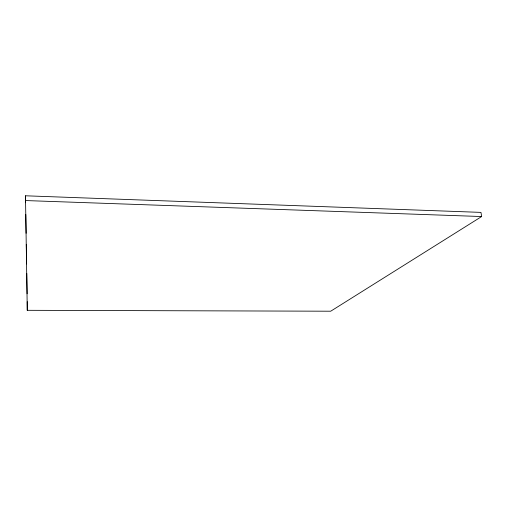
<?xml version="1.0" encoding="UTF-8"?>
<svg xmlns="http://www.w3.org/2000/svg" width="507" height="507" viewBox="0 0 507 507"><rect width="100%" height="100%" fill="white"/><g stroke="black" fill="none" stroke-linecap="round" stroke-linejoin="round"><path stroke-width="0.76" d="M27.264 310.309L25.483 195.791L480.972 212.389L481.65 216.54L330.71 311.209L27.264 310.309L27.251 301.659M25.35 200.55L481.65 216.54M25.483 195.791L25.597 202.749M25.794 214.429L26.111 233.29M26.294 244.292L26.624 263.938M26.782 273.368L27.125 293.8"/></g></svg>
